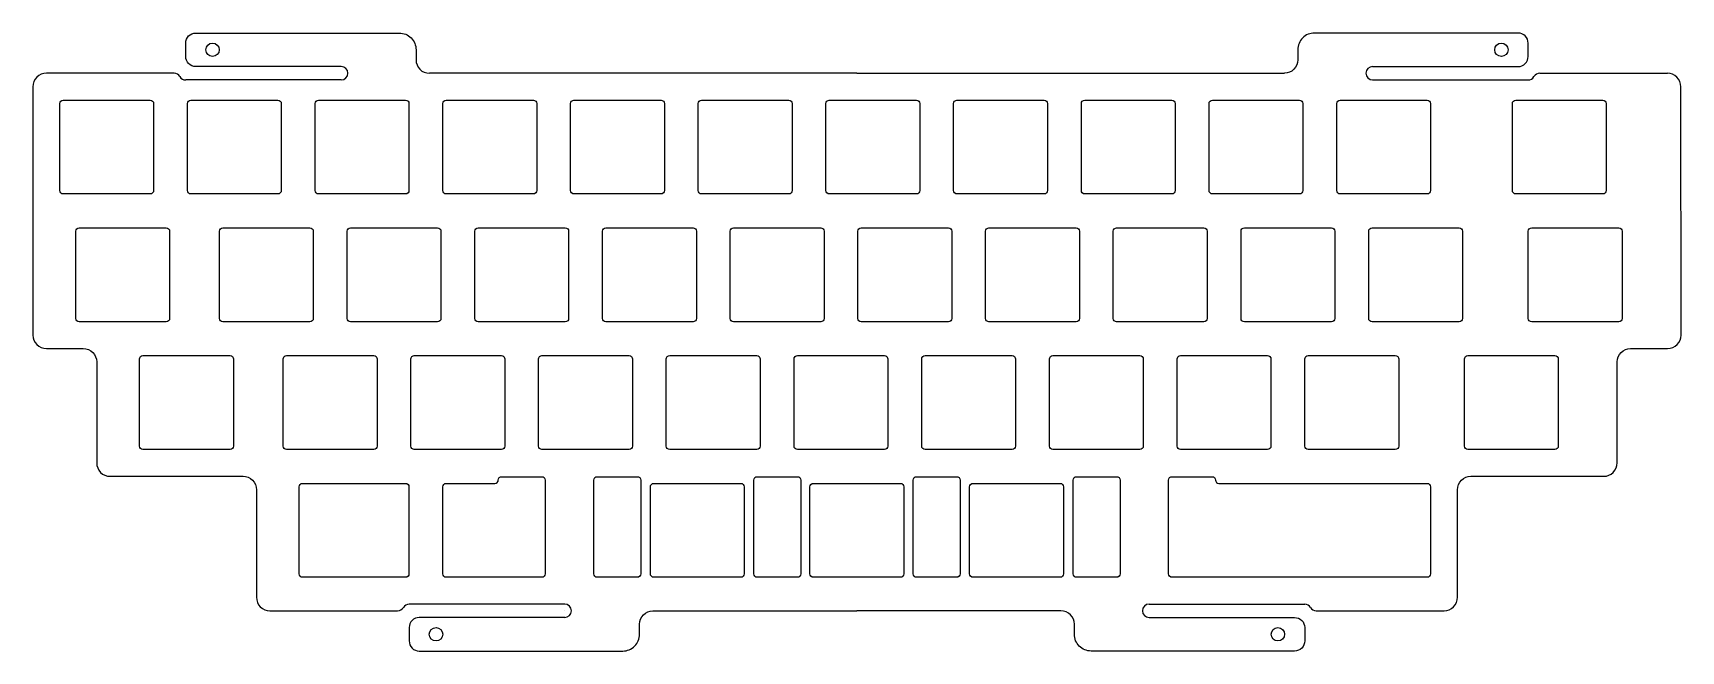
# Model space of a CAD drawing. Header units: millimetres. Extents: x -1 to 244, y -85 to 7.
import ezdxf

# ---------------------------------------------------------------- set-up
doc = ezdxf.new("R2010")
doc.units = ezdxf.units.MM

msp = doc.modelspace()

# ---------------------------------------------------------------- linework, layer by layer
for p, q in [((19.58, 1.47), (0.52, 1.47)), ((44.51, 0.47), (21.31, 0.47)), ((121.44, 1.47), (185.21, 1.47)), ((198.38, 0.47), (221.58, 0.47)), ((223.31, 1.47), (242.36, 1.47)), ((77.85, -77.68), (54.65, -77.68)), ((165.04, -77.68), (188.24, -77.68)), ((33.86, -78.68), (52.92, -78.68)), ((189.97, -78.68), (209.03, -78.68))]:
    msp.add_line(p, q)
for points in [[(44.51, 2.47), (22.81, 2.47, -0.414214), (21.31, 3.98), (21.31, 5.98, -0.414214), (22.81, 7.47), (53.17, 7.47, -0.414214), (55.67, 4.97), (55.67, 3.47, 0.414214), (57.67, 1.47)], [(198.38, 2.47), (220.08, 2.47, 0.414214), (221.58, 3.98), (221.58, 5.98, 0.414214), (220.08, 7.47), (189.71, 7.47, 0.414214), (187.21, 4.97), (187.21, 3.47, -0.414214), (185.21, 1.47)], [(0.52, 1.47, 0.414214), (-1.48, -0.53), (-1.48, -37.58, 0.414214), (0.52, -39.58), (6.03, -39.58, -0.414214), (8.03, -41.57), (8.03, -56.62, 0.414214), (10.03, -58.62), (29.86, -58.62, -0.414214), (31.86, -60.62), (31.86, -76.67, 0.414214), (33.86, -78.68)], [(209.03, -78.68), (209.03, -78.68, 0.414214), (211.03, -76.67), (211.03, -60.62, -0.414214), (213.03, -58.62), (232.86, -58.62, 0.414214), (234.86, -56.62), (234.86, -41.57, -0.414214), (236.86, -39.58), (242.38, -39.58, 0.414214), (244.38, -37.58), (244.38, -28.57), (244.36, -9.52), (244.36, -0.53, 0.414214), (242.36, 1.47)], [(77.85, -79.68), (56.15, -79.68, 0.414214), (54.65, -81.18), (54.65, -83.18, 0.414214), (56.15, -84.68), (86.51, -84.68, 0.414214), (89.01, -82.18), (89.01, -80.68, -0.414214), (91.01, -78.68)], [(165.04, -79.68), (186.74, -79.68, -0.414214), (188.24, -81.18), (188.24, -83.18, -0.414214), (186.74, -84.68), (156.38, -84.68, -0.414214), (153.88, -82.18), (153.88, -80.68, 0.414214), (151.88, -78.68)]]:
    msp.add_lwpolyline(points, format="xyb")
for points in [[(121.44, 1.47), (57.67, 1.47)], [(91.01, -78.68), (121.44, -78.68)], [(151.88, -78.68), (121.44, -78.68)]]:
    msp.add_lwpolyline(points)
for points in [[(2.53, -16.03), (2.53, -3.03, -0.414214), (3.03, -2.53), (16.02, -2.53, -0.414214), (16.52, -3.03), (16.52, -16.03, -0.414214), (16.02, -16.53), (3.03, -16.53, -0.414214)], [(21.57, -16.03), (21.57, -3.03, -0.414214), (22.07, -2.53), (35.07, -2.53, -0.414214), (35.57, -3.03), (35.57, -16.03, -0.414214), (35.07, -16.53), (22.07, -16.53, -0.414214)], [(40.63, -16.03), (40.63, -3.03, -0.414214), (41.13, -2.53), (54.12, -2.53, -0.414214), (54.62, -3.03), (54.62, -16.03, -0.414214), (54.12, -16.53), (41.13, -16.53, -0.414214)], [(59.67, -16.03), (59.67, -3.03, -0.414214), (60.17, -2.53), (73.17, -2.53, -0.414214), (73.67, -3.03), (73.67, -16.03, -0.414214), (73.17, -16.53), (60.17, -16.53, -0.414214)], [(78.73, -16.03), (78.73, -3.03, -0.414214), (79.23, -2.53), (92.22, -2.53, -0.414214), (92.72, -3.03), (92.72, -16.03, -0.414214), (92.22, -16.53), (79.23, -16.53, -0.414214)], [(97.77, -16.03), (97.77, -3.03, -0.414214), (98.27, -2.53), (111.27, -2.53, -0.414214), (111.77, -3.03), (111.77, -16.03, -0.414214), (111.27, -16.53), (98.27, -16.53, -0.414214)], [(116.82, -16.03), (116.82, -3.03, -0.414214), (117.32, -2.53), (130.32, -2.53, -0.414214), (130.82, -3.03), (130.82, -16.03, -0.414214), (130.32, -16.53), (117.32, -16.53, -0.414214)], [(135.87, -16.03), (135.87, -3.03, -0.414214), (136.37, -2.53), (149.38, -2.53, -0.414214), (149.88, -3.03), (149.88, -16.03, -0.414214), (149.38, -16.53), (136.37, -16.53, -0.414214)], [(154.92, -16.03), (154.92, -3.03, -0.414214), (155.42, -2.53), (168.43, -2.53, -0.414214), (168.93, -3.03), (168.93, -16.03, -0.414214), (168.43, -16.53), (155.42, -16.53, -0.414214)], [(173.97, -16.03), (173.97, -3.03, -0.414214), (174.47, -2.53), (187.47, -2.53, -0.414214), (187.97, -3.03), (187.97, -16.03, -0.414214), (187.47, -16.53), (174.47, -16.53, -0.414214)], [(193.03, -16.03), (193.03, -3.03, -0.414214), (193.53, -2.53), (206.52, -2.53, -0.414214), (207.02, -3.03), (207.02, -16.03, -0.414214), (206.52, -16.53), (193.53, -16.53, -0.414214)], [(219.22, -16.03), (219.22, -3.03, -0.414214), (219.72, -2.53), (232.72, -2.53, -0.414214), (233.22, -3.03), (233.22, -16.03, -0.414214), (232.72, -16.53), (219.72, -16.53, -0.414214)], [(4.91, -35.08), (4.91, -22.08, -0.414214), (5.41, -21.58), (18.41, -21.58, -0.414214), (18.91, -22.08), (18.91, -35.08, -0.414214), (18.41, -35.58), (5.41, -35.58, -0.414214)], [(26.34, -35.08), (26.34, -22.08, -0.414214), (26.84, -21.58), (39.84, -21.58, -0.414214), (40.34, -22.08), (40.34, -35.08, -0.414214), (39.84, -35.58), (26.84, -35.58, -0.414214)], [(45.39, -35.08), (45.39, -22.08, -0.414214), (45.89, -21.58), (58.89, -21.58, -0.414214), (59.39, -22.08), (59.39, -35.08, -0.414214), (58.89, -35.58), (45.89, -35.58, -0.414214)], [(64.44, -35.08), (64.44, -22.08, -0.414214), (64.94, -21.58), (77.94, -21.58, -0.414214), (78.44, -22.08), (78.44, -35.08, -0.414214), (77.94, -35.58), (64.94, -35.58, -0.414214)], [(83.49, -35.08), (83.49, -22.08, -0.414214), (83.99, -21.58), (96.99, -21.58, -0.414214), (97.49, -22.08), (97.49, -35.08, -0.414214), (96.99, -35.58), (83.99, -35.58, -0.414214)], [(102.54, -35.08), (102.54, -22.08, -0.414214), (103.04, -21.58), (116.04, -21.58, -0.414214), (116.54, -22.08), (116.54, -35.08, -0.414214), (116.04, -35.58), (103.04, -35.58, -0.414214)], [(121.59, -35.08), (121.59, -22.08, -0.414214), (122.09, -21.58), (135.09, -21.58, -0.414214), (135.59, -22.08), (135.59, -35.08, -0.414214), (135.09, -35.58), (122.09, -35.58, -0.414214)], [(140.64, -35.08), (140.64, -22.08, -0.414214), (141.14, -21.58), (154.14, -21.58, -0.414214), (154.64, -22.08), (154.64, -35.08, -0.414214), (154.14, -35.58), (141.14, -35.58, -0.414214)], [(159.69, -35.08), (159.69, -22.08, -0.414214), (160.19, -21.58), (173.19, -21.58, -0.414214), (173.69, -22.08), (173.69, -35.08, -0.414214), (173.19, -35.58), (160.19, -35.58, -0.414214)], [(178.74, -35.08), (178.74, -22.08, -0.414214), (179.24, -21.58), (192.24, -21.58, -0.414214), (192.74, -22.08), (192.74, -35.08, -0.414214), (192.24, -35.58), (179.24, -35.58, -0.414214)], [(197.79, -35.08), (197.79, -22.08, -0.414214), (198.29, -21.58), (211.29, -21.58, -0.414214), (211.79, -22.08), (211.79, -35.08, -0.414214), (211.29, -35.58), (198.29, -35.58, -0.414214)], [(221.6, -35.08), (221.6, -22.08, -0.414214), (222.1, -21.58), (235.1, -21.58, -0.414214), (235.6, -22.08), (235.6, -35.08, -0.414214), (235.1, -35.58), (222.1, -35.58, -0.414214)], [(14.43, -54.13), (14.43, -41.13, -0.414214), (14.93, -40.63), (27.93, -40.63, -0.414214), (28.43, -41.13), (28.43, -54.13, -0.414214), (27.93, -54.63), (14.93, -54.63, -0.414214)], [(35.86, -54.13), (35.86, -41.13, -0.414214), (36.36, -40.63), (49.36, -40.63, -0.414214), (49.86, -41.13), (49.86, -54.13, -0.414214), (49.36, -54.63), (36.36, -54.63, -0.414214)], [(54.91, -54.13), (54.91, -41.13, -0.414214), (55.41, -40.63), (68.41, -40.63, -0.414214), (68.91, -41.13), (68.91, -54.13, -0.414214), (68.41, -54.63), (55.41, -54.63, -0.414214)], [(73.96, -54.13), (73.96, -41.13, -0.414214), (74.46, -40.63), (87.46, -40.63, -0.414214), (87.96, -41.13), (87.96, -54.13, -0.414214), (87.46, -54.63), (74.46, -54.63, -0.414214)], [(93.01, -54.13), (93.01, -41.13, -0.414214), (93.51, -40.63), (106.51, -40.63, -0.414214), (107.01, -41.13), (107.01, -54.13, -0.414214), (106.51, -54.63), (93.51, -54.63, -0.414214)], [(112.06, -54.13), (112.06, -41.13, -0.414214), (112.56, -40.63), (125.56, -40.63, -0.414214), (126.06, -41.13), (126.06, -54.13, -0.414214), (125.56, -54.63), (112.56, -54.63, -0.414214)], [(131.11, -54.13), (131.11, -41.13, -0.414214), (131.61, -40.63), (144.61, -40.63, -0.414214), (145.11, -41.13), (145.11, -54.13, -0.414214), (144.61, -54.63), (131.61, -54.63, -0.414214)], [(150.16, -54.13), (150.16, -41.13, -0.414214), (150.66, -40.63), (163.66, -40.63, -0.414214), (164.16, -41.13), (164.16, -54.13, -0.414214), (163.66, -54.63), (150.66, -54.63, -0.414214)], [(169.21, -54.13), (169.21, -41.13, -0.414214), (169.71, -40.63), (182.71, -40.63, -0.414214), (183.21, -41.13), (183.21, -54.13, -0.414214), (182.71, -54.63), (169.71, -54.63, -0.414214)], [(188.26, -54.13), (188.26, -41.13, -0.414214), (188.76, -40.63), (201.76, -40.63, -0.414214), (202.26, -41.13), (202.26, -54.13, -0.414214), (201.76, -54.63), (188.76, -54.63, -0.414214)], [(212.08, -54.13), (212.08, -41.13, -0.414214), (212.58, -40.63), (225.57, -40.63, -0.414214), (226.07, -41.13), (226.07, -54.13, -0.414214), (225.57, -54.63), (212.58, -54.63, -0.414214)], [(60.17, -59.68), (67.44, -59.68, 0.414214), (67.94, -59.18, -0.414214), (68.44, -58.68), (74.44, -58.68, -0.414214), (74.94, -59.18), (74.94, -73.18, -0.414214), (74.44, -73.68), (60.17, -73.68, -0.414214), (59.67, -73.18), (59.67, -60.18, -0.414214)], [(89.19, -59.18), (89.19, -73.18, -0.414214), (88.69, -73.68), (82.69, -73.68, -0.414214), (82.19, -73.18), (82.19, -59.18, -0.414214), (82.69, -58.68), (88.69, -58.68, -0.414214)], [(113.07, -59.18), (113.07, -73.18, -0.414214), (112.57, -73.68), (106.57, -73.68, -0.414214), (106.07, -73.18), (106.07, -59.18, -0.414214), (106.57, -58.68), (112.57, -58.68, -0.414214)], [(136.82, -59.18), (136.82, -73.18, -0.414214), (136.32, -73.68), (130.32, -73.68, -0.414214), (129.82, -73.18), (129.82, -59.18, -0.414214), (130.32, -58.68), (136.32, -58.68, -0.414214)], [(160.69, -59.18), (160.69, -73.18, -0.414214), (160.19, -73.68), (154.19, -73.68, -0.414214), (153.69, -73.18), (153.69, -59.18, -0.414214), (154.19, -58.68), (160.19, -58.68, -0.414214)], [(206.52, -73.68), (168.44, -73.68, -0.414214), (167.94, -73.18), (167.94, -59.18, -0.414214), (168.44, -58.68), (174.44, -58.68, -0.414214), (174.94, -59.18, 0.414214), (175.44, -59.68), (206.52, -59.68, -0.414214), (207.02, -60.18), (207.02, -73.18, -0.414214)], [(38.74, -59.68), (54.12, -59.68, -0.414214), (54.62, -60.18), (54.62, -73.18, -0.414214), (54.12, -73.68), (38.74, -73.68, -0.414214), (38.24, -73.18), (38.24, -60.18, -0.414214)], [(90.63, -73.18), (90.63, -60.18, -0.414214), (91.13, -59.68), (104.13, -59.68, -0.414214), (104.63, -60.18), (104.63, -73.18, -0.414214), (104.13, -73.68), (91.13, -73.68, -0.414214)], [(114.44, -73.18), (114.44, -60.18, -0.414214), (114.94, -59.68), (127.94, -59.68, -0.414214), (128.44, -60.18), (128.44, -73.18, -0.414214), (127.94, -73.68), (114.94, -73.68, -0.414214)], [(138.26, -73.18), (138.26, -60.18, -0.414214), (138.76, -59.68), (151.76, -59.68, -0.414214), (152.26, -60.18), (152.26, -73.18, -0.414214), (151.76, -73.68), (138.76, -73.68, -0.414214)]]:
    msp.add_lwpolyline(points, format="xyb", close=True)
for points in [[(56.15, -79.68), (56.15, -79.68)], [(77.85, -78.68), (77.85, -78.68)], [(151.88, -78.68), (151.88, -78.68)], [(165.04, -79.68), (165.04, -79.68)]]:
    msp.add_lwpolyline(points, close=True)
for centre in [(25.31, 4.97), (217.58, 4.97), (58.65, -82.18), (184.24, -82.18)]:
    msp.add_circle(centre, 1)
for centre, start, end in [((44.51, 1.47), 270, 90), ((198.38, 1.47), 90, 270), ((19.58, 0.47), 30, 90), ((21.31, 1.47), 210, 270), ((221.58, 1.47), 270, 330), ((223.31, 0.47), 90, 150), ((52.92, -77.68), 270, 330), ((54.65, -78.68), 90, 150), ((77.85, -78.68), 270, 90), ((165.04, -78.68), 90, 270), ((188.24, -78.68), 30, 90), ((189.97, -77.68), 210, 270)]:
    msp.add_arc(centre, 1, start, end)

doc.saveas('drawing.dxf')
